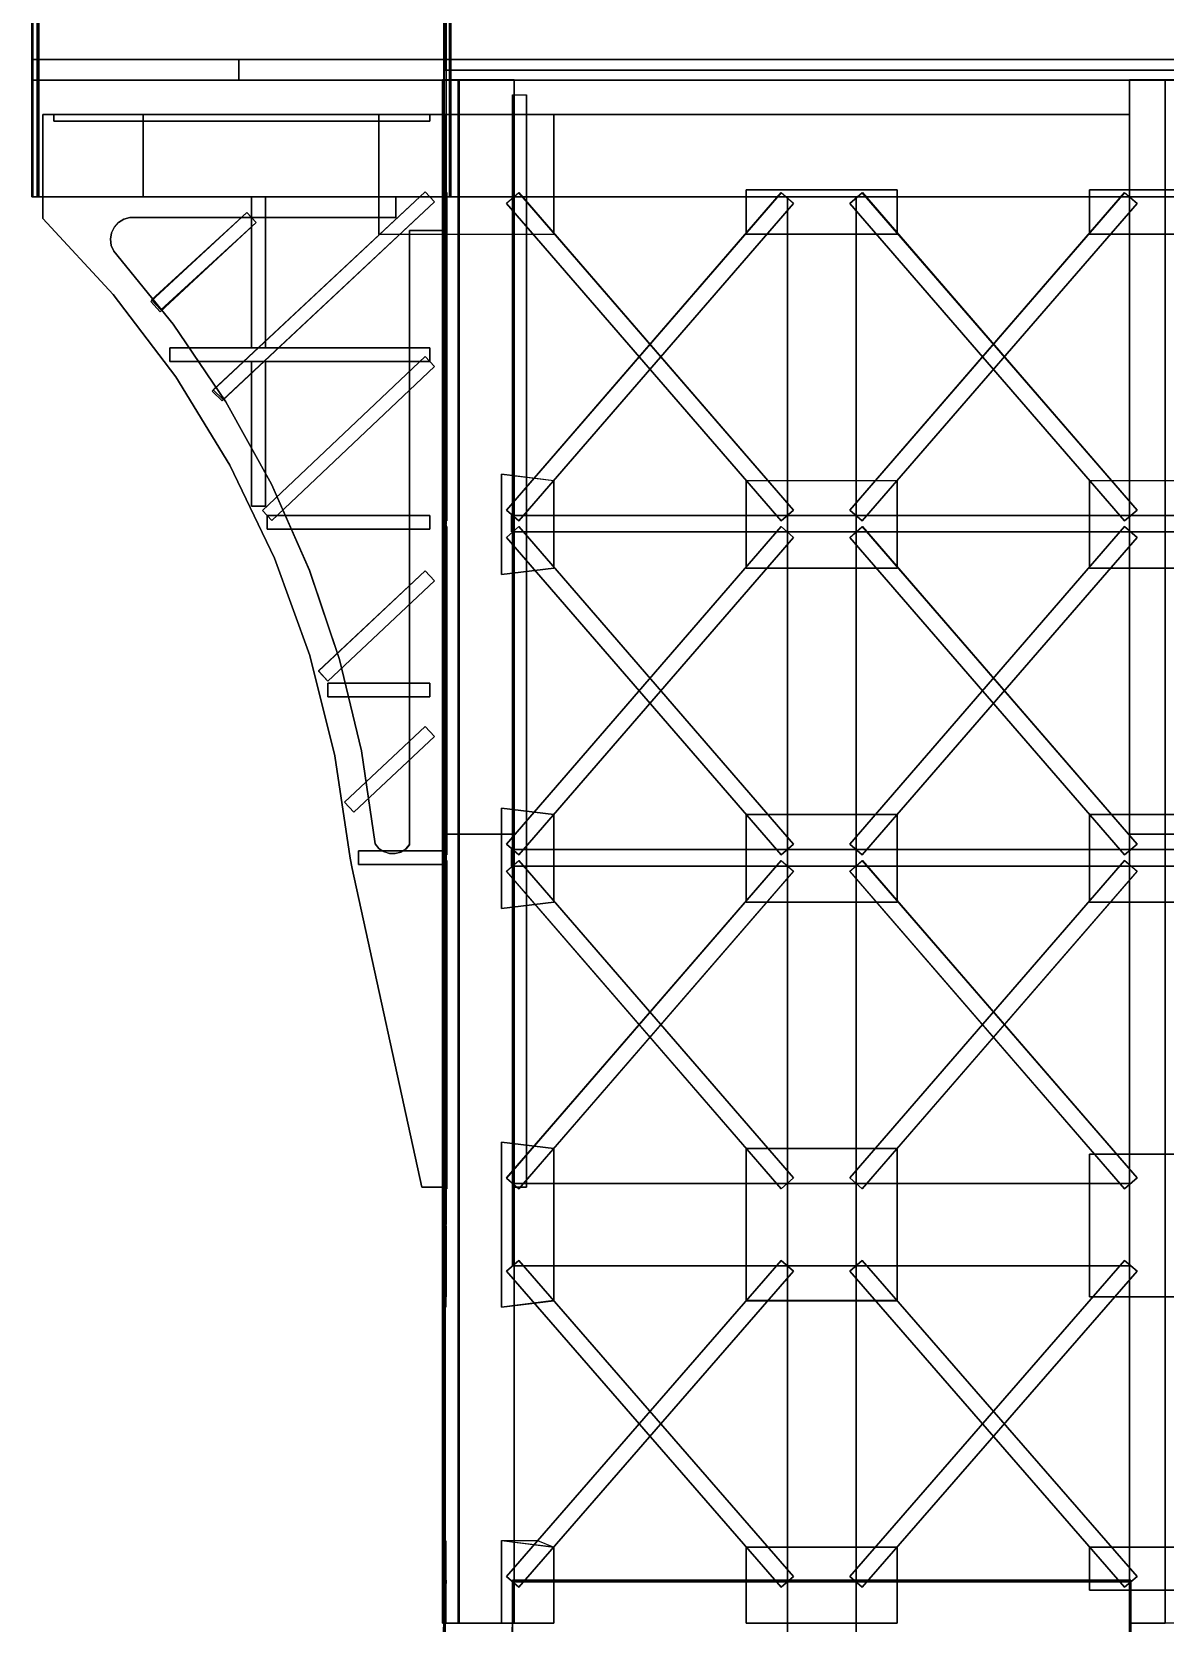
# Model space of a CAD drawing. Extents: x -24 to 24, y 14 to 139.
# Drawn here: x -3.248 to 0, y 117.48 to 122.039 of the extents above; entities that cross this region are included whole.
import ezdxf

# ---------------------------------------------------------------- set-up
doc = ezdxf.new("R2010")
doc.units = 0

msp = doc.modelspace()

# ---------------------------------------------------------------- linework, layer by layer
at = {"layer": 'sssss', "color": 253}
for points in [[(-3.2481, 121.9601, 2.061), (-3.248, 121.9601, -2.061), (-2.061, 121.9601, -3.248), (2.0608, 121.9601, -3.2481), (2.6544, 121.9601, -2.6544), (3.248, 121.9601, -2.061), (3.248, 121.9601, 2.061), (2.061, 121.9601, 3.248), (-2.0608, 121.9601, 3.2481), (-2.6545, 121.9601, 2.6545)], [(-2.0608, 121.901, 3.2481), (-2.6545, 121.901, 2.6545), (-3.2481, 121.901, 2.061), (-3.248, 121.901, -2.061), (-2.061, 121.901, -3.248), (2.0608, 121.901, -3.2481), (2.6544, 121.901, -2.6544), (3.248, 121.901, -2.061), (3.248, 121.901, 2.061), (2.061, 121.901, 3.248)], [(-2.2047, 121.5074, 2.0669), (-2.967, 121.5074, 2.0669), (-2.9843, 121.5023, 2.0669), (-2.9996, 121.4927, 2.0669), (-3.0116, 121.4792, 2.0669), (-3.0193, 121.463, 2.0669), (-3.0223, 121.4452, 2.0669), (-3.0203, 121.4273, 2.0669), (-3.0133, 121.4106, 2.0669), (-2.8428, 121.2019, 2.0669), (-2.6918, 120.9787, 2.0669), (-2.5613, 120.7429, 2.0669), (-2.4525, 120.4964, 2.0669), (-2.3662, 120.2411, 2.0669), (-2.3031, 119.9791, 2.0669), (-2.2638, 119.7125, 2.0669), (-2.2531, 119.6996, 2.0669), (-2.2393, 119.6904, 2.0669), (-2.2234, 119.6854, 2.0669), (-2.2068, 119.685, 2.0669), (-2.1907, 119.6894, 2.0669), (-2.1765, 119.6981, 2.0669), (-2.1654, 119.7105, 2.0669), (-2.1654, 121.4697, 2.0669), (-2.0669, 121.4697, 2.0669), (-2.0669, 118.7295, 2.0669), (-2.1299, 118.7295, 2.0669), (-2.3296, 119.6421, 2.0669), (-2.3361, 119.6718, 2.0669), (-2.3792, 119.965, 2.0669), (-2.4516, 120.2523, 2.0669), (-2.5525, 120.531, 2.0669), (-2.6809, 120.7981, 2.0669), (-2.8354, 121.051, 2.0669), (-3.0146, 121.287, 2.0669), (-3.2166, 121.5039, 2.0669), (-3.2166, 121.5665, 2.0669), (-2.2047, 121.5665, 2.0669)], [(-3.2165, 121.5664, -2.0669), (-3.2165, 121.5039, -2.0669), (-3.0146, 121.287, -2.0669), (-2.8354, 121.0509, -2.0669), (-2.6809, 120.798, -2.0669), (-2.5525, 120.5309, -2.0669), (-2.4516, 120.2523, -2.0669), (-2.3792, 119.9649, -2.0669), (-2.336, 119.6717, -2.0669), (-2.3296, 119.6421, -2.0669), (-2.1299, 118.7294, -2.0669), (-2.0709, 118.7294, -2.0669), (-2.0709, 121.4696, -2.0669), (-2.1653, 121.4696, -2.0669), (-2.1653, 119.7104, -2.0669), (-2.1765, 119.698, -2.0669), (-2.1907, 119.6893, -2.0669), (-2.2067, 119.685, -2.0669), (-2.2234, 119.6853, -2.0669), (-2.2393, 119.6903, -2.0669), (-2.2531, 119.6996, -2.0669), (-2.2637, 119.7124, -2.0669), (-2.3031, 119.979, -2.0669), (-2.3661, 120.241, -2.0669), (-2.4524, 120.4963, -2.0669), (-2.5613, 120.7429, -2.0669), (-2.6917, 120.9787, -2.0669), (-2.8428, 121.2018, -2.0669), (-3.0133, 121.4106, -2.0669), (-3.0202, 121.4272, -2.0669), (-3.0223, 121.4451, -2.0669), (-3.0193, 121.4629, -2.0669), (-3.0115, 121.4792, -2.0669), (-2.9995, 121.4927, -2.0669), (-2.9843, 121.5023, -2.0669), (-2.967, 121.5074, -2.0669), (-2.2047, 121.5074, -2.0669), (-2.2047, 121.5664, -2.0669)], [(-2.0669, 121.5664, 3.2165), (-2.0669, 121.5039, 3.2165), (-2.0669, 121.287, 3.0146), (-2.0669, 121.0509, 2.8354), (-2.0669, 120.7981, 2.6809), (-2.0669, 120.5309, 2.5525), (-2.0669, 120.2523, 2.4516), (-2.0669, 119.9649, 2.3792), (-2.0669, 119.6717, 2.336), (-2.0669, 119.6421, 2.3296), (-2.0669, 118.7295, 2.1299), (-2.0669, 118.7295, 2.0709), (-2.0669, 121.4697, 2.0709), (-2.0669, 121.4697, 2.1653), (-2.0669, 119.7104, 2.1653), (-2.0669, 119.6981, 2.1765), (-2.0669, 119.6893, 2.1907), (-2.0669, 119.685, 2.2067), (-2.0669, 119.6853, 2.2234), (-2.0669, 119.6903, 2.2393), (-2.0669, 119.6996, 2.2531), (-2.0669, 119.7124, 2.2637), (-2.0669, 119.979, 2.3031), (-2.0669, 120.241, 2.3661), (-2.0669, 120.4964, 2.4524), (-2.0669, 120.7429, 2.5613), (-2.0669, 120.9787, 2.6917), (-2.0669, 121.2019, 2.8428), (-2.0669, 121.4106, 3.0133), (-2.0669, 121.4272, 3.0202), (-2.0669, 121.4451, 3.0223), (-2.0669, 121.4629, 3.0193), (-2.0669, 121.4792, 3.0115), (-2.0669, 121.4927, 2.9995), (-2.0669, 121.5023, 2.9843), (-2.0669, 121.5074, 2.967), (-2.0669, 121.5074, 2.2047), (-2.0669, 121.5664, 2.2047)], [(-2.0669, 121.5074, -2.2047), (-2.0669, 121.5074, -2.967), (-2.0669, 121.5023, -2.9843), (-2.0669, 121.4927, -2.9996), (-2.0669, 121.4792, -3.0116), (-2.0669, 121.4629, -3.0193), (-2.0669, 121.4451, -3.0223), (-2.0669, 121.4272, -3.0203), (-2.0669, 121.4106, -3.0133), (-2.0669, 121.2019, -2.8428), (-2.0669, 120.9787, -2.6918), (-2.0669, 120.7429, -2.5613), (-2.0669, 120.4964, -2.4525), (-2.0669, 120.241, -2.3662), (-2.0669, 119.979, -2.3031), (-2.0669, 119.7124, -2.2638), (-2.0669, 119.6996, -2.2531), (-2.0669, 119.6903, -2.2393), (-2.0669, 119.6853, -2.2234), (-2.0669, 119.685, -2.2068), (-2.0669, 119.6893, -2.1907), (-2.0669, 119.6981, -2.1765), (-2.0669, 119.7104, -2.1654), (-2.0669, 121.4697, -2.1654), (-2.0669, 121.4697, -2.0669), (-2.0669, 118.7295, -2.0669), (-2.0669, 118.7295, -2.1299), (-2.0669, 119.6421, -2.3296), (-2.0669, 119.6717, -2.3361), (-2.0669, 119.9649, -2.3792), (-2.0669, 120.2523, -2.4516), (-2.0669, 120.5309, -2.5525), (-2.0669, 120.7981, -2.6809), (-2.0669, 121.0509, -2.8354), (-2.0669, 121.287, -3.0146), (-2.0669, 121.5039, -3.2166), (-2.0669, 121.5664, -3.2166), (-2.0669, 121.5664, -2.2047)], [(-2.063, 120.6062, 1.8695), (-2.063, 120.6062, -1.8731), (-2.063, 120.6298, -1.8731), (-2.063, 120.6534, -1.8731), (-2.063, 120.6534, 1.8695), (-2.063, 120.6298, 1.8695)], [(1.8695, 120.6062, 2.063), (-1.8731, 120.6062, 2.063), (-1.8731, 120.6299, 2.063), (-1.8731, 120.6535, 2.063), (1.8695, 120.6535, 2.063), (1.8695, 120.6299, 2.063)], [(-1.8695, 120.6062, -2.063), (1.8731, 120.6062, -2.063), (1.8731, 120.6298, -2.063), (1.8731, 120.6534, -2.063), (-1.8695, 120.6534, -2.063), (-1.8695, 120.6298, -2.063)], [(-2.063, 119.6489, 1.8695), (-2.063, 119.6489, -1.8731), (-2.063, 119.6726, -1.8731), (-2.063, 119.6962, -1.8731), (-2.063, 119.6962, 1.8695), (-2.063, 119.6726, 1.8695)], [(1.8695, 119.649, 2.063), (-1.8731, 119.649, 2.063), (-1.8731, 119.6726, 2.063), (-1.8731, 119.6962, 2.063), (1.8695, 119.6962, 2.063), (1.8695, 119.6726, 2.063)], [(-1.8695, 119.6489, -2.063), (1.8731, 119.6489, -2.063), (1.8731, 119.6725, -2.063), (1.8731, 119.6962, -2.063), (-1.8695, 119.6962, -2.063), (-1.8695, 119.6725, -2.063)], [(-2.0618, 117.7164, -1.9016), (-2.0618, 117.7164, -1.7987), (-2.0618, 117.6981, -1.752), (-2.0618, 117.4802, -1.752), (-2.0618, 117.4802, -1.9016)], [(-1.9016, 117.7165, 2.0618), (-1.7987, 117.7165, 2.0618), (-1.752, 117.6982, 2.0618), (-1.752, 117.4803, 2.0618), (-1.9016, 117.4803, 2.0618)], [(-2.0609, 117.603, 0.0984), (-2.0609, 117.603, 1.8701), (-2.0669, 117.4802, 1.8701), (-2.0724, 117.3671, 1.8757), (-2.0724, 117.3671, 0.0984)], [(-2.0724, 117.3671, -1.8757), (-2.0669, 117.4802, -1.8701), (-2.0609, 117.603, -1.8701), (-2.0609, 117.603, -0.0984), (-2.0724, 117.3671, -0.0984)], [(-1.8757, 117.3671, 2.0724), (-1.8701, 117.4803, 2.0669), (-1.8701, 117.6031, 2.0609), (-0.0984, 117.6031, 2.0609), (-0.0984, 117.3671, 2.0724)], [(-0.0984, 117.603, -2.0609), (-1.8701, 117.603, -2.0609), (-1.8701, 117.4802, -2.0669), (-1.8757, 117.3671, -2.0724), (-0.0984, 117.3671, -2.0724)]]:
    msp.add_polyline3d(points, close=True, dxfattribs=at)
for points in [[(-2.0654, 123.8407, 2.0654), (2.0654, 123.8407, 2.0654), (2.0654, 121.9292, 2.0654), (-2.0654, 121.9292, 2.0654)], [(-2.0654, 121.9292, -2.0654), (2.0654, 121.9292, -2.0654), (2.0654, 123.8407, -2.0654), (-2.0654, 123.8407, -2.0654)], [(-2.0654, 123.8407, -2.0654), (-2.0654, 123.8407, 2.0654), (-2.0654, 121.9292, 2.0654), (-2.0654, 121.9292, -2.0654)], [(-3.2341, 121.5666, -2.0471), (-3.248, 121.5666, -2.061), (-3.248, 123.342, -2.061), (-3.2341, 123.342, -2.0471)], [(-2.0652, 123.342, -3.2439), (-3.248, 123.342, -2.061), (-3.248, 121.5666, -2.061), (-2.0652, 121.5666, -3.2439)], [(-3.248, 121.5662, 2.0669), (-3.248, 121.5662, -2.0669), (-3.248, 123.342, -2.0669), (-3.248, 123.342, 2.0669)], [(-3.248, 123.342, -2.0669), (-3.248, 121.5662, -2.0669), (-3.2284, 121.5662, -2.0669), (-3.2284, 123.342, -2.0669)], [(-3.248, 121.5662, 2.0669), (-3.248, 123.342, 2.0669), (-3.2284, 123.342, 2.0669), (-3.2284, 121.5662, 2.0669)], [(-3.2299, 123.342, 2.0513), (-3.2299, 121.5666, 2.0513), (-3.2439, 121.5666, 2.0652), (-3.2439, 123.342, 2.0652)], [(-3.2439, 123.342, 2.0652), (-2.061, 123.342, 3.248), (-2.061, 121.5666, 3.248), (-3.2439, 121.5666, 2.0652)], [(-3.2341, 121.5666, -2.0471), (-2.0513, 121.5666, -3.2299), (-2.0513, 123.342, -3.2299), (-3.2341, 123.342, -2.0471)], [(-2.0471, 121.5666, 3.2341), (-3.2299, 121.5666, 2.0513), (-3.2299, 123.342, 2.0513), (-2.0471, 123.342, 3.2341)], [(-3.2284, 123.342, -2.0669), (-3.2284, 121.5662, -2.0669), (-3.2284, 121.5662, 2.0669), (-3.2284, 123.342, 2.0669)], [(2.0669, 121.5662, 3.248), (-2.0669, 121.5662, 3.248), (-2.0669, 123.3421, 3.248), (2.0669, 123.3421, 3.248)], [(-2.0669, 123.3421, 3.248), (-2.0669, 121.5662, 3.248), (-2.0669, 121.5662, 3.2284), (-2.0669, 123.3421, 3.2284)], [(-2.0669, 123.3421, 3.2284), (-2.0669, 121.5662, 3.2284), (2.0669, 121.5662, 3.2284), (2.0669, 123.3421, 3.2284)], [(-2.0669, 121.5661, -3.248), (2.0669, 121.5661, -3.248), (2.0669, 123.342, -3.248), (-2.0669, 123.342, -3.248)], [(-2.0669, 121.5661, -3.248), (-2.0669, 123.342, -3.248), (-2.0669, 123.342, -3.2284), (-2.0669, 121.5661, -3.2284)], [(2.0669, 123.342, -3.2284), (2.0669, 121.5661, -3.2284), (-2.0669, 121.5661, -3.2284), (-2.0669, 123.342, -3.2284)], [(-2.0513, 123.342, -3.2299), (-2.0513, 121.5666, -3.2299), (-2.0652, 121.5666, -3.2439), (-2.0652, 123.342, -3.2439)], [(-2.0471, 121.5666, 3.2341), (-2.061, 121.5666, 3.248), (-2.061, 123.342, 3.248), (-2.0471, 123.342, 3.2341)], [(-3.2481, 121.901, 2.061), (-3.248, 121.901, -2.061), (-3.248, 121.9601, -2.061), (-3.2481, 121.9601, 2.061)], [(-2.6545, 121.901, 2.6545), (-3.2481, 121.901, 2.061), (-3.2481, 121.9601, 2.061), (-2.6545, 121.9601, 2.6545)], [(-3.248, 121.901, -2.061), (-2.061, 121.901, -3.248), (-2.061, 121.9601, -3.248), (-3.248, 121.9601, -2.061)], [(-2.0608, 121.901, 3.2481), (-2.6545, 121.901, 2.6545), (-2.6545, 121.9601, 2.6545), (-2.0608, 121.9601, 3.2481)], [(-2.061, 121.901, -3.248), (2.0608, 121.901, -3.2481), (2.0608, 121.9601, -3.2481), (-2.061, 121.9601, -3.248)], [(2.061, 121.901, 3.248), (-2.0608, 121.901, 3.2481), (-2.0608, 121.9601, 3.2481), (2.061, 121.9601, 3.248)], [(-2.0654, 121.9292, 2.0654), (2.0654, 121.9292, 2.0654), (2.0654, 121.9292, -2.0654), (-2.0654, 121.9292, -2.0654)], [(-2.0708, 119.7401, -1.8661), (-2.0709, 121.9019, -1.8661), (-2.0259, 121.9019, -1.8661), (-2.0259, 119.7401, -1.8661)], [(-2.0708, 119.7401, -2.0708), (-2.0709, 121.9019, -2.0709), (-2.0709, 121.9019, -1.8661), (-2.0708, 119.7401, -1.8661)], [(-1.8661, 119.7401, -2.0708), (-1.8661, 121.9019, -2.0709), (-2.0709, 121.9019, -2.0709), (-2.0708, 119.7401, -2.0708)], [(-2.0708, 119.7401, 2.0708), (-2.0709, 121.9019, 2.0709), (-1.8661, 121.9019, 2.0709), (-1.8661, 119.7401, 2.0708)], [(-2.0708, 119.7401, 1.8661), (-2.0709, 121.9019, 1.8661), (-2.0709, 121.9019, 2.0709), (-2.0708, 119.7401, 2.0708)], [(-2.0259, 119.7401, 1.8661), (-2.0259, 121.9019, 1.8661), (-2.0709, 121.9019, 1.8661), (-2.0708, 119.7401, 1.8661)], [(-2.0708, 119.7401, 0.1023), (-2.0709, 121.9019, 0.1024), (-2.0236, 121.9019, 0.1024), (-2.0236, 119.7401, 0.1024)], [(-2.0708, 119.7401, 0), (-2.0709, 121.9019, 0), (-2.0709, 121.9019, 0.1024), (-2.0708, 119.7401, 0.1023)], [(-2.0708, 119.7401, -0.1024), (-2.0709, 121.9019, -0.1024), (-2.0709, 121.9019, 0), (-2.0708, 119.7401, 0)], [(-2.0236, 119.7401, -0.1024), (-2.0236, 121.9019, -0.1024), (-2.0709, 121.9019, -0.1024), (-2.0708, 119.7401, -0.1024)], [(-2.0669, 117.3622, -0.1024), (-2.0669, 121.9015, -0.1024), (-2.0669, 121.9015, 0.1023), (-2.0669, 117.3622, 0.1023)], [(-1.8661, 119.7401, -2.0259), (-1.8661, 121.9019, -2.0259), (-1.8661, 121.9019, -2.0709), (-1.8661, 119.7401, -2.0708)], [(-1.8661, 119.7401, 2.0708), (-1.8661, 121.9019, 2.0709), (-1.8661, 121.9019, 2.0259), (-1.8661, 119.7401, 2.0259)], [(-0.1024, 119.7402, 2.0708), (-0.1024, 121.902, 2.0709), (0, 121.902, 2.0709), (0, 119.7402, 2.0708)], [(-0.1024, 119.7402, 2.0236), (-0.1024, 121.902, 2.0236), (-0.1024, 121.902, 2.0709), (-0.1024, 119.7402, 2.0708)], [(-0.1023, 119.7401, -2.0708), (-0.1024, 121.9019, -2.0709), (-0.1024, 121.9019, -2.0236), (-0.1024, 119.7401, -2.0236)], [(0, 119.7401, -2.0708), (0, 121.9019, -2.0709), (-0.1024, 121.9019, -2.0709), (-0.1023, 119.7401, -2.0708)], [(-0.1024, 117.3622, 2.0669), (-0.1024, 121.9016, 2.0669), (0.1023, 121.9016, 2.0669), (0.1023, 117.3622, 2.0669)], [(0.1024, 117.3621, -2.0669), (0.1024, 121.9015, -2.0669), (-0.1023, 121.9015, -2.0669), (-0.1023, 117.3621, -2.0669)], [(0, 119.7402, 2.0708), (0, 121.902, 2.0709), (0.1024, 121.902, 2.0709), (0.1023, 119.7402, 2.0708)], [(-2.0681, 121.8582, -1.8307), (-2.0681, 118.7295, -1.8307), (-2.0681, 118.7295, -1.8701), (-2.0681, 121.8582, -1.8701)], [(-2.0681, 118.7295, 1.8701), (-2.0681, 118.7295, 1.8307), (-2.0681, 121.8582, 1.8307), (-2.0681, 121.8582, 1.8701)], [(-2.0681, 118.7295, 1.8701), (-2.0681, 118.7295, 1.8307), (-2.0681, 121.8582, 1.8307), (-2.0681, 121.8582, 1.8701)], [(-1.8307, 121.8582, 2.0681), (-1.8307, 118.7295, 2.0681), (-1.8701, 118.7295, 2.0681), (-1.8701, 121.8582, 2.0681)], [(-1.8701, 118.7294, -2.0681), (-1.8307, 118.7294, -2.0681), (-1.8307, 121.8581, -2.0681), (-1.8701, 121.8581, -2.0681)], [(-1.8701, 118.7294, -2.0681), (-1.8307, 118.7294, -2.0681), (-1.8307, 121.8581, -2.0681), (-1.8701, 121.8581, -2.0681)], [(-2.9292, 121.5665, 2.0657), (-3.2166, 121.5665, 2.0657), (-3.2166, 121.8027, 2.0657), (-2.9292, 121.8027, 2.0657)], [(-3.2165, 121.8026, -2.0657), (-3.2165, 121.5664, -2.0657), (-2.9291, 121.5664, -2.0657), (-2.9291, 121.8026, -2.0657)], [(-3.185, 121.8027, 2.061), (-3.185, 121.8027, 2.0807), (-2.1075, 121.8027, 2.0807), (-2.1075, 121.8027, 2.061)], [(-2.1075, 121.783, 2.061), (-3.185, 121.783, 2.061), (-3.185, 121.8027, 2.061), (-2.1075, 121.8027, 2.061)], [(-2.1075, 121.8026, -2.0807), (-3.185, 121.8026, -2.0807), (-3.185, 121.8026, -2.061), (-2.1075, 121.8026, -2.061)], [(-3.185, 121.8026, -2.061), (-3.185, 121.783, -2.061), (-2.1075, 121.783, -2.061), (-2.1075, 121.8026, -2.061)], [(-2.2538, 121.8027, 2.061), (-1.752, 121.8027, 2.061), (-1.752, 121.4591, 2.0618), (-2.2538, 121.4588, 2.061)], [(-2.2538, 121.8027, 2.061), (-1.752, 121.8027, 2.061), (-1.752, 121.4591, 2.0618), (-2.2538, 121.4588, 2.061)], [(-2.2538, 121.8027, 2.061), (-1.752, 121.8027, 2.061), (-1.752, 121.4591, 2.0618), (-2.2538, 121.4588, 2.061)], [(-2.2538, 121.8027, 2.061), (-1.752, 121.8027, 2.061), (-1.752, 121.4591, 2.0618), (-2.2538, 121.4588, 2.061)], [(-1.752, 121.4591, -2.0618), (-1.752, 121.8026, -2.061), (-2.2538, 121.8026, -2.061), (-2.2538, 121.4588, -2.061)], [(-2.0807, 121.8027, 2.1075), (-2.0807, 121.8027, 3.185), (-2.061, 121.8027, 3.185), (-2.061, 121.8027, 2.1075)], [(-2.061, 121.8027, -3.185), (-2.0807, 121.8027, -3.185), (-2.0807, 121.8027, -2.1075), (-2.061, 121.8027, -2.1075)], [(-2.0657, 121.8026, 3.2165), (-2.0657, 121.5664, 3.2165), (-2.0657, 121.5664, 2.9291), (-2.0657, 121.8026, 2.9291)], [(-2.0657, 121.5664, -2.9292), (-2.0657, 121.5664, -3.2166), (-2.0657, 121.8026, -3.2166), (-2.0657, 121.8026, -2.9292)], [(-2.065, 121.5665, 1.8701), (-2.065, 121.5665, 0.1023), (-2.065, 121.8027, 0.1023), (-2.065, 121.8027, 1.8701)], [(-2.065, 121.5665, -1.8701), (-2.065, 121.8027, -1.8701), (-2.065, 121.8027, -0.1024), (-2.065, 121.5665, -0.1024)], [(-2.0618, 121.4591, 1.752), (-2.061, 121.8027, 1.752), (-2.061, 121.8026, 2.2538), (-2.061, 121.4588, 2.2538)], [(-2.061, 121.8026, -2.2538), (-2.061, 121.8027, -1.752), (-2.0618, 121.4591, -1.752), (-2.061, 121.4588, -2.2538)], [(-2.061, 121.8026, -2.2538), (-2.061, 121.8027, -1.752), (-2.0618, 121.4591, -1.752), (-2.061, 121.4588, -2.2538)], [(-2.061, 121.8026, -2.2538), (-2.061, 121.8027, -1.752), (-2.0618, 121.4591, -1.752), (-2.061, 121.4588, -2.2538)], [(-2.061, 121.8026, -2.2538), (-2.061, 121.8027, -1.752), (-2.0618, 121.4591, -1.752), (-2.061, 121.4588, -2.2538)], [(-2.061, 121.8027, 3.185), (-2.061, 121.783, 3.185), (-2.061, 121.783, 2.1075), (-2.061, 121.8027, 2.1075)], [(-2.061, 121.783, -2.1075), (-2.061, 121.783, -3.185), (-2.061, 121.8027, -3.185), (-2.061, 121.8027, -2.1075)], [(-1.8701, 121.5664, -2.065), (-0.1023, 121.5664, -2.065), (-0.1023, 121.8027, -2.065), (-1.8701, 121.8027, -2.065)], [(-1.8701, 121.5665, 2.065), (-1.8701, 121.8027, 2.065), (-0.1024, 121.8027, 2.065), (-0.1024, 121.5665, 2.065)], [(-2.0513, 121.5666, -3.2299), (-3.2341, 121.5666, -2.0471), (-3.248, 121.5666, -2.061), (-2.0652, 121.5666, -3.2439)], [(-3.248, 121.5662, -2.0669), (-3.248, 121.5662, 2.0669), (-3.2284, 121.5662, 2.0669), (-3.2284, 121.5662, -2.0669)], [(-3.2299, 121.5666, 2.0513), (-2.0471, 121.5666, 3.2341), (-2.061, 121.5666, 3.248), (-3.2439, 121.5666, 2.0652)], [(-2.7308, 121.0097, -2.0669), (-2.7029, 120.9818, -2.0669), (-2.0942, 121.5519, -2.0669), (-2.1208, 121.5809, -2.0669)], [(-2.0942, 121.552, 2.0669), (-2.7001, 120.9857, 2.0669), (-2.728, 121.0135, 2.0669), (-2.1208, 121.581, 2.0669)], [(-2.5788, 121.5665, 2.0669), (-2.5788, 121.1338, 2.0669), (-2.6182, 121.1338, 2.0669), (-2.6182, 121.5665, 2.0669)], [(-2.6182, 121.1337, -2.0669), (-2.5788, 121.1337, -2.0669), (-2.5788, 121.5664, -2.0669), (-2.6182, 121.5664, -2.0669)], [(-2.0669, 121.0097, 2.7308), (-2.0669, 120.9819, 2.7029), (-2.0669, 121.5519, 2.0942), (-2.0669, 121.5809, 2.1208)], [(-2.0669, 121.5519, -2.0942), (-2.0669, 120.9856, -2.7001), (-2.0669, 121.0135, -2.728), (-2.0669, 121.5809, -2.1208)], [(-2.0669, 121.5784, -1.8522), (-2.0669, 120.6689, -1.0648), (-2.0669, 120.6379, -1.1005), (-2.0669, 121.5474, -1.8879)], [(-2.0669, 121.5784, -0.8679), (-2.0669, 120.6689, -0.0806), (-2.0669, 120.6379, -0.1163), (-2.0669, 121.5474, -0.9036)], [(-2.0669, 121.5784, 0.1163), (-2.0669, 120.6689, 0.9037), (-2.0669, 120.6379, 0.868), (-2.0669, 121.5474, 0.0806)], [(-2.0669, 121.5784, 1.1006), (-2.0669, 120.6689, 1.8879), (-2.0669, 120.6379, 1.8522), (-2.0669, 121.5474, 1.0649)], [(-2.0669, 121.1338, 2.6182), (-2.0669, 121.1338, 2.5788), (-2.0669, 121.5664, 2.5788), (-2.0669, 121.5664, 2.6182)], [(-2.0669, 121.5664, -2.5788), (-2.0669, 121.1338, -2.5788), (-2.0669, 121.1338, -2.6182), (-2.0669, 121.5664, -2.6182)], [(-2.0669, 121.5662, 3.248), (2.0669, 121.5662, 3.248), (2.0669, 121.5662, 3.2284), (-2.0669, 121.5662, 3.2284)], [(2.0669, 121.5661, -3.248), (-2.0669, 121.5661, -3.248), (-2.0669, 121.5661, -3.2284), (2.0669, 121.5661, -3.2284)], [(-2.063, 117.3621, 0.8858), (-2.063, 121.5664, 0.8858), (-2.063, 121.5664, 1.0827), (-2.063, 117.3621, 1.0827)], [(-2.063, 117.3621, -1.0827), (-2.063, 121.5664, -1.0827), (-2.063, 121.5664, -0.8858), (-2.063, 117.3621, -0.8858)], [(-2.061, 121.5865, 0.2165), (-2.061, 121.4591, 0.2165), (-2.0618, 121.4591, -0.2166), (-2.0618, 121.5865, -0.2166)], [(-2.061, 121.5865, 1.2008), (-2.061, 121.4591, 1.2008), (-2.0618, 121.4591, 0.7677), (-2.0618, 121.5865, 0.7677)], [(-2.0618, 121.4591, -0.7677), (-2.061, 121.4591, -1.2008), (-2.061, 121.5865, -1.2008), (-2.0618, 121.5865, -0.7677)], [(-2.0618, 121.4591, -0.7677), (-2.061, 121.4591, -1.2008), (-2.061, 121.5865, -1.2008), (-2.0618, 121.5865, -0.7677)], [(-2.0618, 121.4591, -0.7677), (-2.061, 121.4591, -1.2008), (-2.061, 121.5865, -1.2008), (-2.0618, 121.5865, -0.7677)], [(-2.0618, 121.4591, -0.7677), (-2.061, 121.4591, -1.2008), (-2.061, 121.5865, -1.2008), (-2.0618, 121.5865, -0.7677)], [(-2.059, 121.5784, -1.1005), (-2.059, 121.5474, -1.0648), (-2.059, 120.638, -1.8522), (-2.059, 120.6689, -1.8879)], [(-2.059, 121.5784, -0.1163), (-2.059, 121.5474, -0.0806), (-2.059, 120.638, -0.868), (-2.059, 120.6689, -0.9037)], [(-2.059, 121.5784, 1.8522), (-2.059, 121.5474, 1.8879), (-2.059, 120.638, 1.1005), (-2.059, 120.6689, 1.0648)], [(-2.059, 121.5783, 0.868), (-2.059, 121.5474, 0.9037), (-2.059, 120.638, 0.1163), (-2.059, 120.6689, 0.0806)], [(-1.8522, 121.5784, 2.0669), (-1.0648, 120.6689, 2.0669), (-1.1005, 120.638, 2.0669), (-1.8879, 121.5475, 2.0669)], [(-1.1005, 121.5784, 2.059), (-1.0648, 121.5475, 2.059), (-1.8522, 120.638, 2.059), (-1.8879, 120.669, 2.059)], [(-1.1006, 121.5783, -2.0669), (-1.8879, 120.6688, -2.0669), (-1.8522, 120.6379, -2.0669), (-1.0649, 121.5474, -2.0669)], [(-1.8522, 121.5783, -2.059), (-1.8879, 121.5474, -2.059), (-1.1005, 120.638, -2.059), (-1.0648, 120.6689, -2.059)], [(-1.2008, 121.5865, -2.061), (-1.2008, 121.4591, -2.061), (-0.7677, 121.4591, -2.0618), (-0.7677, 121.5865, -2.0618)], [(-0.7677, 121.4591, 2.0618), (-1.2008, 121.4591, 2.061), (-1.2008, 121.5865, 2.061), (-0.7677, 121.5865, 2.0618)], [(-0.7677, 121.4591, 2.0618), (-1.2008, 121.4591, 2.061), (-1.2008, 121.5865, 2.061), (-0.7677, 121.5865, 2.0618)], [(-0.7677, 121.4591, 2.0618), (-1.2008, 121.4591, 2.061), (-1.2008, 121.5865, 2.061), (-0.7677, 121.5865, 2.0618)], [(-0.7677, 121.4591, 2.0618), (-1.2008, 121.4591, 2.061), (-1.2008, 121.5865, 2.061), (-0.7677, 121.5865, 2.0618)], [(-1.0827, 117.3622, 2.063), (-1.0827, 121.5665, 2.063), (-0.8858, 121.5665, 2.063), (-0.8858, 117.3622, 2.063)], [(-0.8858, 117.3621, -2.063), (-0.8858, 121.5664, -2.063), (-1.0827, 121.5664, -2.063), (-1.0827, 117.3621, -2.063)], [(-0.1163, 121.5784, 2.059), (-0.0806, 121.5475, 2.059), (-0.868, 120.638, 2.059), (-0.9037, 120.669, 2.059)], [(-0.1163, 121.5783, -2.0669), (-0.9037, 120.6688, -2.0669), (-0.868, 120.6379, -2.0669), (-0.0806, 121.5474, -2.0669)], [(-0.868, 121.5783, -2.059), (-0.9037, 121.5474, -2.059), (-0.1163, 120.6379, -2.059), (-0.0806, 120.6689, -2.059)], [(-0.8679, 121.5784, 2.0669), (-0.0806, 120.6689, 2.0669), (-0.1163, 120.638, 2.0669), (-0.9036, 121.5475, 2.0669)], [(-0.2165, 121.5865, -2.061), (-0.2165, 121.4591, -2.061), (0.2165, 121.4591, -2.0618), (0.2165, 121.5865, -2.0618)], [(0.2165, 121.5865, 2.061), (0.2165, 121.4591, 2.061), (-0.2166, 121.4591, 2.0618), (-0.2166, 121.5865, 2.0618)], [(-2.9066, 121.2663, -2.0669), (-2.88, 121.2373, -2.0669), (-2.6049, 121.4929, -2.0669), (-2.6315, 121.5219, -2.0669)], [(-2.6049, 121.4929, 2.0669), (-2.8781, 121.2427, 2.0669), (-2.9047, 121.2717, 2.0669), (-2.6315, 121.5219, 2.0669)], [(-2.0669, 121.2664, 2.9066), (-2.0669, 121.2374, 2.88), (-2.0669, 121.4929, 2.6049), (-2.0669, 121.5219, 2.6315)], [(-2.0669, 121.4929, -2.6049), (-2.0669, 121.2427, -2.8781), (-2.0669, 121.2717, -2.9047), (-2.0669, 121.5219, -2.6315)], [(-2.1075, 121.0944, 2.0669), (-2.8521, 121.0944, 2.0669), (-2.8521, 121.1338, 2.0669), (-2.1075, 121.1338, 2.0669)], [(-2.8521, 121.1337, -2.0669), (-2.8521, 121.0944, -2.0669), (-2.1075, 121.0944, -2.0669), (-2.1075, 121.1337, -2.0669)], [(-2.6182, 120.6805, -2.0669), (-2.5788, 120.6805, -2.0669), (-2.5788, 121.0944, -2.0669), (-2.6182, 121.0944, -2.0669)], [(-2.5788, 121.0944, 2.0669), (-2.5788, 120.6806, 2.0669), (-2.6182, 120.6806, 2.0669), (-2.6182, 121.0944, 2.0669)], [(-2.5869, 120.6677, -2.0669), (-2.5598, 120.6391, -2.0669), (-2.094, 121.0801, -2.0669), (-2.121, 121.1087, -2.0669)], [(-2.0939, 121.0801, 2.0669), (-2.5598, 120.6392, 2.0669), (-2.5869, 120.6678, 2.0669), (-2.121, 121.1087, 2.0669)], [(-2.0669, 121.1338, 2.8521), (-2.0669, 121.0944, 2.8521), (-2.0669, 121.0944, 2.1075), (-2.0669, 121.1338, 2.1075)], [(-2.0669, 121.0944, -2.1075), (-2.0669, 121.0944, -2.8521), (-2.0669, 121.1338, -2.8521), (-2.0669, 121.1338, -2.1075)], [(-2.0669, 120.6677, 2.5869), (-2.0669, 120.6391, 2.5598), (-2.0669, 121.0801, 2.094), (-2.0669, 121.1087, 2.121)], [(-2.0669, 121.0801, -2.0939), (-2.0669, 120.6391, -2.5598), (-2.0669, 120.6677, -2.5869), (-2.0669, 121.1087, -2.121)], [(-2.0669, 120.6806, 2.6182), (-2.0669, 120.6806, 2.5788), (-2.0669, 121.0944, 2.5788), (-2.0669, 121.0944, 2.6182)], [(-2.0669, 121.0944, -2.5788), (-2.0669, 120.6806, -2.5788), (-2.0669, 120.6806, -2.6182), (-2.0669, 121.0944, -2.6182)], [(-2.0618, 120.4841, 1.9016), (-2.0618, 120.5024, 1.752), (-2.061, 120.7532, 1.752), (-2.061, 120.7715, 1.9016)], [(-2.061, 120.7532, -1.752), (-2.0618, 120.5024, -1.752), (-2.0618, 120.4841, -1.9016), (-2.061, 120.7715, -1.9016)], [(-2.061, 120.7532, -1.752), (-2.0618, 120.5024, -1.752), (-2.0618, 120.4841, -1.9016), (-2.061, 120.7715, -1.9016)], [(-2.061, 120.7532, -1.752), (-2.0618, 120.5024, -1.752), (-2.0618, 120.4841, -1.9016), (-2.061, 120.7715, -1.9016)], [(-2.061, 120.7532, -1.752), (-2.0618, 120.5024, -1.752), (-2.0618, 120.4841, -1.9016), (-2.061, 120.7715, -1.9016)], [(-1.9016, 120.4841, -2.0618), (-1.752, 120.5024, -2.0618), (-1.752, 120.7532, -2.061), (-1.9016, 120.7715, -2.061)], [(-1.752, 120.7533, 2.061), (-1.752, 120.5025, 2.0618), (-1.9016, 120.4841, 2.0618), (-1.9016, 120.7715, 2.061)], [(-1.752, 120.7533, 2.061), (-1.752, 120.5025, 2.0618), (-1.9016, 120.4841, 2.0618), (-1.9016, 120.7715, 2.061)], [(-1.752, 120.7533, 2.061), (-1.752, 120.5025, 2.0618), (-1.9016, 120.4841, 2.0618), (-1.9016, 120.7715, 2.061)], [(-1.752, 120.7533, 2.061), (-1.752, 120.5025, 2.0618), (-1.9016, 120.4841, 2.0618), (-1.9016, 120.7715, 2.061)], [(-2.0618, 120.7532, 0.2165), (-2.061, 120.5024, 0.2165), (-2.0618, 120.5024, -0.2166), (-2.061, 120.7532, -0.2166)], [(-2.061, 120.5024, 1.2008), (-2.0618, 120.5024, 0.7677), (-2.061, 120.7532, 0.7677), (-2.0618, 120.7532, 1.2008)], [(-2.061, 120.7532, -0.7677), (-2.0618, 120.5024, -0.7677), (-2.061, 120.5024, -1.2008), (-2.0618, 120.7532, -1.2008)], [(-2.061, 120.7532, -0.7677), (-2.0618, 120.5024, -0.7677), (-2.061, 120.5024, -1.2008), (-2.0618, 120.7532, -1.2008)], [(-2.061, 120.7532, -0.7677), (-2.0618, 120.5024, -0.7677), (-2.061, 120.5024, -1.2008), (-2.0618, 120.7532, -1.2008)], [(-2.061, 120.7532, -0.7677), (-2.0618, 120.5024, -0.7677), (-2.061, 120.5024, -1.2008), (-2.0618, 120.7532, -1.2008)], [(-0.7677, 120.7533, 2.061), (-0.7677, 120.5025, 2.0618), (-1.2008, 120.5025, 2.061), (-1.2008, 120.7533, 2.0618)], [(-0.7677, 120.7533, 2.061), (-0.7677, 120.5025, 2.0618), (-1.2008, 120.5025, 2.061), (-1.2008, 120.7533, 2.0618)], [(-0.7677, 120.7533, 2.061), (-0.7677, 120.5025, 2.0618), (-1.2008, 120.5025, 2.061), (-1.2008, 120.7533, 2.0618)], [(-0.7677, 120.7533, 2.061), (-0.7677, 120.5025, 2.0618), (-1.2008, 120.5025, 2.061), (-1.2008, 120.7533, 2.0618)], [(-1.2008, 120.5024, -2.061), (-0.7677, 120.5024, -2.0618), (-0.7677, 120.7532, -2.061), (-1.2008, 120.7532, -2.0618)], [(0.2165, 120.7533, 2.0618), (0.2165, 120.5025, 2.061), (-0.2166, 120.5025, 2.0618), (-0.2166, 120.7533, 2.061)], [(-0.2165, 120.7532, -2.0618), (-0.2165, 120.5024, -2.061), (0.2165, 120.5024, -2.0618), (0.2165, 120.7532, -2.061)], [(-2.1075, 120.6141, 2.0669), (-2.5734, 120.6141, 2.0669), (-2.5734, 120.6535, 2.0669), (-2.1075, 120.6535, 2.0669)], [(-2.5734, 120.6534, -2.0669), (-2.5734, 120.6141, -2.0669), (-2.1075, 120.6141, -2.0669), (-2.1075, 120.6534, -2.0669)], [(-2.0669, 120.6534, 2.5734), (-2.0669, 120.6141, 2.5734), (-2.0669, 120.6141, 2.1075), (-2.0669, 120.6534, 2.1075)], [(-2.0669, 120.6141, -2.1075), (-2.0669, 120.6141, -2.5734), (-2.0669, 120.6534, -2.5734), (-2.0669, 120.6534, -2.1075)], [(-2.0669, 120.6217, -1.8522), (-2.0669, 119.7122, -1.0648), (-2.0669, 119.6813, -1.1005), (-2.0669, 120.5908, -1.8879)], [(-2.0669, 120.6217, -0.8679), (-2.0669, 119.7122, -0.0806), (-2.0669, 119.6813, -0.1163), (-2.0669, 120.5908, -0.9036)], [(-2.0669, 120.6217, 0.1163), (-2.0669, 119.7122, 0.9037), (-2.0669, 119.6813, 0.868), (-2.0669, 120.5908, 0.0806)], [(-2.0669, 120.6217, 1.1006), (-2.0669, 119.7122, 1.8879), (-2.0669, 119.6813, 1.8522), (-2.0669, 120.5908, 1.0649)], [(-2.059, 120.6217, -1.1005), (-2.059, 120.5908, -1.0648), (-2.059, 119.6813, -1.8522), (-2.059, 119.7122, -1.8879)], [(-2.059, 120.6217, -0.1163), (-2.059, 120.5908, -0.0806), (-2.059, 119.6813, -0.868), (-2.059, 119.7122, -0.9037)], [(-2.059, 120.6217, 0.868), (-2.059, 120.5908, 0.9037), (-2.059, 119.6813, 0.1163), (-2.059, 119.7122, 0.0806)], [(-2.059, 120.6217, 1.8522), (-2.059, 120.5908, 1.8879), (-2.059, 119.6813, 1.1005), (-2.059, 119.7122, 1.0648)], [(-1.1006, 120.6217, -2.0669), (-1.8879, 119.7122, -2.0669), (-1.8522, 119.6812, -2.0669), (-1.0649, 120.5907, -2.0669)], [(-1.8522, 120.6217, -2.059), (-1.8879, 120.5907, -2.059), (-1.1005, 119.6813, -2.059), (-1.0648, 119.7122, -2.059)], [(-1.8522, 120.6217, 2.0669), (-1.0648, 119.7122, 2.0669), (-1.1005, 119.6813, 2.0669), (-1.8879, 120.5908, 2.0669)], [(-1.1005, 120.6217, 2.059), (-1.0648, 120.5908, 2.059), (-1.8522, 119.6813, 2.059), (-1.8879, 119.7123, 2.059)], [(-0.1163, 120.6217, -2.0669), (-0.9037, 119.7122, -2.0669), (-0.868, 119.6812, -2.0669), (-0.0806, 120.5907, -2.0669)], [(-0.868, 120.6217, -2.059), (-0.9037, 120.5907, -2.059), (-0.1163, 119.6813, -2.059), (-0.0806, 119.7122, -2.059)], [(-0.1163, 120.6217, 2.059), (-0.0806, 120.5908, 2.059), (-0.868, 119.6813, 2.059), (-0.9037, 119.7123, 2.059)], [(-0.8679, 120.6217, 2.0669), (-0.0806, 119.7122, 2.0669), (-0.1163, 119.6813, 2.0669), (-0.9036, 120.5908, 2.0669)], [(-2.4266, 120.2079, -2.0669), (-2.3996, 120.1792, -2.0669), (-2.094, 120.4659, -2.0669), (-2.1209, 120.4946, -2.0669)], [(-2.094, 120.466, 2.0669), (-2.3996, 120.1793, 2.0669), (-2.4265, 120.208, 2.0669), (-2.1209, 120.4947, 2.0669)], [(-2.0669, 120.208, 2.4266), (-2.0669, 120.1792, 2.3996), (-2.0669, 120.4659, 2.094), (-2.0669, 120.4947, 2.121)], [(-2.0669, 120.4659, -2.094), (-2.0669, 120.1792, -2.3996), (-2.0669, 120.208, -2.4266), (-2.0669, 120.4947, -2.1209)], [(-2.1075, 120.1338, 2.0669), (-2.3996, 120.1338, 2.0669), (-2.3996, 120.1732, 2.0669), (-2.1075, 120.1732, 2.0669)], [(-2.3996, 120.1731, -2.0669), (-2.3996, 120.1338, -2.0669), (-2.1075, 120.1338, -2.0669), (-2.1075, 120.1731, -2.0669)], [(-2.0669, 120.1731, 2.3996), (-2.0669, 120.1338, 2.3996), (-2.0669, 120.1338, 2.1075), (-2.0669, 120.1731, 2.1075)], [(-2.0669, 120.1338, -2.1075), (-2.0669, 120.1338, -2.3996), (-2.0669, 120.1731, -2.3996), (-2.0669, 120.1731, -2.1075)], [(-2.094, 120.0202, 2.0669), (-2.3251, 119.8034, 2.0669), (-2.352, 119.8321, 2.0669), (-2.1209, 120.0489, 2.0669)], [(-2.352, 119.832, -2.0669), (-2.3251, 119.8033, -2.0669), (-2.094, 120.0201, -2.0669), (-2.1209, 120.0488, -2.0669)], [(-2.0669, 119.832, 2.352), (-2.0669, 119.8033, 2.3251), (-2.0669, 120.0201, 2.094), (-2.0669, 120.0489, 2.121)], [(-2.0669, 120.0201, -2.094), (-2.0669, 119.8033, -2.3251), (-2.0669, 119.832, -2.352), (-2.0669, 120.0489, -2.1209)], [(-2.0618, 119.5274, 1.9016), (-2.0618, 119.5457, 1.752), (-2.061, 119.7965, 1.752), (-2.061, 119.8148, 1.9016)], [(-2.061, 119.7965, -1.752), (-2.0618, 119.5457, -1.752), (-2.0618, 119.5274, -1.9016), (-2.061, 119.8148, -1.9016)], [(-2.061, 119.7965, -1.752), (-2.0618, 119.5457, -1.752), (-2.0618, 119.5274, -1.9016), (-2.061, 119.8148, -1.9016)], [(-2.061, 119.7965, -1.752), (-2.0618, 119.5457, -1.752), (-2.0618, 119.5274, -1.9016), (-2.061, 119.8148, -1.9016)], [(-2.061, 119.7965, -1.752), (-2.0618, 119.5457, -1.752), (-2.0618, 119.5274, -1.9016), (-2.061, 119.8148, -1.9016)], [(-1.9016, 119.5274, -2.0618), (-1.752, 119.5457, -2.0618), (-1.752, 119.7965, -2.061), (-1.9016, 119.8148, -2.061)], [(-1.752, 119.7966, 2.061), (-1.752, 119.5458, 2.0618), (-1.9016, 119.5275, 2.0618), (-1.9016, 119.8148, 2.061)], [(-1.752, 119.7966, 2.061), (-1.752, 119.5458, 2.0618), (-1.9016, 119.5275, 2.0618), (-1.9016, 119.8148, 2.061)], [(-1.752, 119.7966, 2.061), (-1.752, 119.5458, 2.0618), (-1.9016, 119.5275, 2.0618), (-1.9016, 119.8148, 2.061)], [(-1.752, 119.7966, 2.061), (-1.752, 119.5458, 2.0618), (-1.9016, 119.5275, 2.0618), (-1.9016, 119.8148, 2.061)], [(-2.061, 119.7965, -0.2166), (-2.0618, 119.7965, 0.2165), (-2.061, 119.5457, 0.2165), (-2.0618, 119.5457, -0.2166)], [(-2.0618, 119.5457, 0.7677), (-2.061, 119.7965, 0.7677), (-2.0618, 119.7965, 1.2008), (-2.061, 119.5457, 1.2008)], [(-2.0618, 119.7965, -1.2008), (-2.061, 119.7965, -0.7677), (-2.0618, 119.5457, -0.7677), (-2.061, 119.5457, -1.2008)], [(-2.0618, 119.7965, -1.2008), (-2.061, 119.7965, -0.7677), (-2.0618, 119.5457, -0.7677), (-2.061, 119.5457, -1.2008)], [(-2.0618, 119.7965, -1.2008), (-2.061, 119.7965, -0.7677), (-2.0618, 119.5457, -0.7677), (-2.061, 119.5457, -1.2008)], [(-2.0618, 119.7965, -1.2008), (-2.061, 119.7965, -0.7677), (-2.0618, 119.5457, -0.7677), (-2.061, 119.5457, -1.2008)], [(-1.2008, 119.7966, 2.0618), (-0.7677, 119.7966, 2.061), (-0.7677, 119.5458, 2.0618), (-1.2008, 119.5458, 2.061)], [(-1.2008, 119.7966, 2.0618), (-0.7677, 119.7966, 2.061), (-0.7677, 119.5458, 2.0618), (-1.2008, 119.5458, 2.061)], [(-1.2008, 119.7966, 2.0618), (-0.7677, 119.7966, 2.061), (-0.7677, 119.5458, 2.0618), (-1.2008, 119.5458, 2.061)], [(-1.2008, 119.7966, 2.0618), (-0.7677, 119.7966, 2.061), (-0.7677, 119.5458, 2.0618), (-1.2008, 119.5458, 2.061)], [(-0.7677, 119.5457, -2.0618), (-0.7677, 119.7965, -2.061), (-1.2008, 119.7965, -2.0618), (-1.2008, 119.5457, -2.061)], [(-0.2166, 119.7966, 2.061), (0.2165, 119.7966, 2.0618), (0.2165, 119.5458, 2.061), (-0.2166, 119.5458, 2.0618)], [(0.2165, 119.7965, -2.061), (-0.2165, 119.7965, -2.0618), (-0.2165, 119.5457, -2.061), (0.2165, 119.5457, -2.0618)], [(-2.0709, 117.4799, -1.8661), (-2.0708, 119.7401, -1.8661), (-2.0259, 119.7401, -1.8661), (-2.0259, 117.4799, -1.8661)], [(-2.0709, 117.4799, -2.0709), (-2.0708, 119.7401, -2.0708), (-2.0708, 119.7401, -1.8661), (-2.0709, 117.4799, -1.8661)], [(-1.8661, 117.4799, -2.0709), (-1.8661, 119.7401, -2.0708), (-2.0708, 119.7401, -2.0708), (-2.0709, 117.4799, -2.0709)], [(-2.0709, 117.4799, 2.0709), (-2.0708, 119.7401, 2.0708), (-1.8661, 119.7401, 2.0708), (-1.8661, 117.4799, 2.0709)], [(-2.0709, 117.4799, 1.8661), (-2.0708, 119.7401, 1.8661), (-2.0708, 119.7401, 2.0708), (-2.0709, 117.4799, 2.0709)], [(-2.0259, 117.4799, 1.8661), (-2.0259, 119.7401, 1.8661), (-2.0708, 119.7401, 1.8661), (-2.0709, 117.4799, 1.8661)], [(-2.0709, 117.4799, 0.1024), (-2.0708, 119.7401, 0.1023), (-2.0236, 119.7401, 0.1024), (-2.0236, 117.4799, 0.1024)], [(-2.0709, 117.4799, 0), (-2.0708, 119.7401, 0), (-2.0708, 119.7401, 0.1023), (-2.0709, 117.4799, 0.1024)], [(-2.0709, 117.4799, -0.1024), (-2.0708, 119.7401, -0.1024), (-2.0708, 119.7401, 0), (-2.0709, 117.4799, 0)], [(-2.0236, 117.4799, -0.1024), (-2.0236, 119.7401, -0.1024), (-2.0708, 119.7401, -0.1024), (-2.0709, 117.4799, -0.1024)], [(-1.8661, 117.4799, -2.0259), (-1.8661, 119.7401, -2.0259), (-1.8661, 119.7401, -2.0708), (-1.8661, 117.4799, -2.0709)], [(-1.8661, 117.4799, 2.0709), (-1.8661, 119.7401, 2.0708), (-1.8661, 119.7401, 2.0259), (-1.8661, 117.4799, 2.0259)], [(-0.1024, 117.4799, 2.0709), (-0.1024, 119.7402, 2.0708), (0, 119.7402, 2.0708), (0, 117.4799, 2.0709)], [(-0.1024, 117.4799, 2.0236), (-0.1024, 119.7402, 2.0236), (-0.1024, 119.7402, 2.0708), (-0.1024, 117.4799, 2.0709)], [(-0.1024, 117.4799, -2.0709), (-0.1023, 119.7401, -2.0708), (-0.1024, 119.7401, -2.0236), (-0.1024, 117.4799, -2.0236)], [(0, 117.4799, -2.0709), (0, 119.7401, -2.0708), (-0.1023, 119.7401, -2.0708), (-0.1024, 117.4799, -2.0709)], [(0, 117.4799, 2.0709), (0, 119.7402, 2.0708), (0.1023, 119.7402, 2.0708), (0.1024, 117.4799, 2.0709)], [(-2.0669, 119.6535, 2.0669), (-2.3122, 119.6535, 2.0669), (-2.3122, 119.6929, 2.0669), (-2.0669, 119.6929, 2.0669)], [(-2.3122, 119.6928, -2.0669), (-2.3122, 119.6535, -2.0669), (-2.0709, 119.6535, -2.0669), (-2.0709, 119.6928, -2.0669)], [(-2.0669, 119.6928, 2.3122), (-2.0669, 119.6535, 2.3122), (-2.0669, 119.6535, 2.0709), (-2.0669, 119.6928, 2.0709)], [(-2.0669, 119.6535, -2.0669), (-2.0669, 119.6535, -2.3122), (-2.0669, 119.6928, -2.3122), (-2.0669, 119.6928, -2.0669)], [(-2.0669, 119.665, -1.8522), (-2.0669, 118.7555, -1.0648), (-2.0669, 118.7246, -1.1005), (-2.0669, 119.6341, -1.8879)], [(-2.0669, 119.665, -0.8679), (-2.0669, 118.7555, -0.0806), (-2.0669, 118.7246, -0.1163), (-2.0669, 119.6341, -0.9036)], [(-2.0669, 119.665, 0.1163), (-2.0669, 118.7555, 0.9037), (-2.0669, 118.7246, 0.868), (-2.0669, 119.6341, 0.0806)], [(-2.0669, 119.665, 1.1006), (-2.0669, 118.7555, 1.8879), (-2.0669, 118.7245, 1.8522), (-2.0669, 119.634, 1.0649)], [(-2.059, 119.665, -1.1005), (-2.059, 119.6341, -1.0648), (-2.059, 118.7246, -1.8522), (-2.059, 118.7555, -1.8879)], [(-2.059, 119.665, -0.1163), (-2.059, 119.6341, -0.0806), (-2.059, 118.7246, -0.868), (-2.059, 118.7555, -0.9037)], [(-2.059, 119.665, 0.868), (-2.059, 119.6341, 0.9037), (-2.059, 118.7246, 0.1163), (-2.059, 118.7555, 0.0806)], [(-2.059, 119.665, 1.8522), (-2.059, 119.6341, 1.8879), (-2.059, 118.7246, 1.1005), (-2.059, 118.7555, 1.0648)], [(-1.8522, 119.665, -2.059), (-1.8879, 119.634, -2.059), (-1.1005, 118.7246, -2.059), (-1.0648, 118.7555, -2.059)], [(-1.8522, 119.665, 2.0669), (-1.0648, 118.7555, 2.0669), (-1.1005, 118.7246, 2.0669), (-1.8879, 119.6341, 2.0669)], [(-1.1005, 119.665, 2.059), (-1.0648, 119.6341, 2.059), (-1.8522, 118.7246, 2.059), (-1.8879, 118.7556, 2.059)], [(-1.1006, 119.6649, -2.0669), (-1.8879, 118.7554, -2.0669), (-1.8522, 118.7245, -2.0669), (-1.0649, 119.634, -2.0669)], [(-0.1163, 119.665, -2.0669), (-0.9037, 118.7555, -2.0669), (-0.868, 118.7245, -2.0669), (-0.0806, 119.634, -2.0669)], [(-0.868, 119.665, -2.059), (-0.9037, 119.634, -2.059), (-0.1163, 118.7246, -2.059), (-0.0806, 118.7555, -2.059)], [(-0.1163, 119.665, 2.059), (-0.0806, 119.6341, 2.059), (-0.868, 118.7246, 2.059), (-0.9037, 118.7556, 2.059)], [(-0.8679, 119.665, 2.0669), (-0.0806, 118.7555, 2.0669), (-0.1163, 118.7246, 2.0669), (-0.9036, 119.6341, 2.0669)], [(-2.0618, 118.3857, 1.9016), (-2.0618, 118.404, 1.752), (-2.061, 118.8398, 1.752), (-2.061, 118.8581, 1.9016)], [(-2.061, 118.8398, -1.752), (-2.0618, 118.404, -1.752), (-2.0618, 118.3857, -1.9016), (-2.061, 118.8581, -1.9016)], [(-2.061, 118.8398, -1.752), (-2.0618, 118.404, -1.752), (-2.0618, 118.3857, -1.9016), (-2.061, 118.8581, -1.9016)], [(-2.061, 118.8398, -1.752), (-2.0618, 118.404, -1.752), (-2.0618, 118.3857, -1.9016), (-2.061, 118.8581, -1.9016)], [(-2.061, 118.8398, -1.752), (-2.0618, 118.404, -1.752), (-2.0618, 118.3857, -1.9016), (-2.061, 118.8581, -1.9016)], [(-1.752, 118.8399, 2.061), (-1.752, 118.4041, 2.0618), (-1.9016, 118.3858, 2.0618), (-1.9016, 118.8582, 2.061)], [(-1.752, 118.8399, 2.061), (-1.752, 118.4041, 2.0618), (-1.9016, 118.3858, 2.0618), (-1.9016, 118.8582, 2.061)], [(-1.752, 118.8399, 2.061), (-1.752, 118.4041, 2.0618), (-1.9016, 118.3858, 2.0618), (-1.9016, 118.8582, 2.061)], [(-1.752, 118.8399, 2.061), (-1.752, 118.4041, 2.0618), (-1.9016, 118.3858, 2.0618), (-1.9016, 118.8582, 2.061)], [(-1.9016, 118.3857, -2.0618), (-1.752, 118.404, -2.0618), (-1.752, 118.8398, -2.061), (-1.9016, 118.8581, -2.061)], [(-2.061, 118.8398, 0.7677), (-2.0618, 118.8398, 1.2008), (-2.0618, 118.404, 1.2008), (-2.0618, 118.404, 0.7677)], [(-2.0618, 118.404, -1.2008), (-2.0618, 118.8398, -1.2008), (-2.061, 118.8398, -0.7677), (-2.0618, 118.404, -0.7677)], [(-2.0618, 118.404, -1.2008), (-2.0618, 118.8398, -1.2008), (-2.061, 118.8398, -0.7677), (-2.0618, 118.404, -0.7677)], [(-2.0618, 118.404, -1.2008), (-2.0618, 118.8398, -1.2008), (-2.061, 118.8398, -0.7677), (-2.0618, 118.404, -0.7677)], [(-2.0618, 118.404, -1.2008), (-2.0618, 118.8398, -1.2008), (-2.061, 118.8398, -0.7677), (-2.0618, 118.404, -0.7677)], [(-2.061, 118.8233, -0.2166), (-2.0618, 118.8233, 0.2165), (-2.061, 118.4153, 0.2165), (-2.0618, 118.4153, -0.2166)], [(-1.2008, 118.4041, 2.0618), (-1.2008, 118.8399, 2.0618), (-0.7677, 118.8399, 2.061), (-0.7677, 118.4041, 2.0618)], [(-1.2008, 118.4041, 2.0618), (-1.2008, 118.8399, 2.0618), (-0.7677, 118.8399, 2.061), (-0.7677, 118.4041, 2.0618)], [(-1.2008, 118.4041, 2.0618), (-1.2008, 118.8399, 2.0618), (-0.7677, 118.8399, 2.061), (-0.7677, 118.4041, 2.0618)], [(-1.2008, 118.4041, 2.0618), (-1.2008, 118.8399, 2.0618), (-0.7677, 118.8399, 2.061), (-0.7677, 118.4041, 2.0618)], [(-0.7677, 118.8398, -2.061), (-1.2008, 118.8398, -2.0618), (-1.2008, 118.404, -2.0618), (-0.7677, 118.404, -2.0618)], [(-0.2166, 118.8234, 2.061), (0.2165, 118.8234, 2.0618), (0.2165, 118.4153, 2.061), (-0.2166, 118.4153, 2.0618)], [(0.2165, 118.8233, -2.061), (-0.2165, 118.8233, -2.0618), (-0.2165, 118.4153, -2.061), (0.2165, 118.4153, -2.0618)], [(-2.065, 118.5039, 1.8701), (-2.065, 118.5039, 0.1023), (-2.065, 118.7401, 0.1023), (-2.065, 118.7401, 1.8701)], [(-2.065, 118.5039, -1.8701), (-2.065, 118.7401, -1.8701), (-2.065, 118.7401, -0.1024), (-2.065, 118.5039, -0.1024)], [(-1.8701, 118.5039, 2.065), (-1.8701, 118.7401, 2.065), (-0.1024, 118.7401, 2.065), (-0.1024, 118.5039, 2.065)], [(-1.8701, 118.5038, -2.065), (-0.1023, 118.5038, -2.065), (-0.1023, 118.74, -2.065), (-1.8701, 118.74, -2.065)], [(-2.0669, 118.5194, -1.8523), (-2.0669, 117.6139, -1.0649), (-2.0669, 117.5829, -1.1005), (-2.0669, 118.4884, -1.8879)], [(-2.0669, 118.5194, -0.868), (-2.0669, 117.6139, -0.0806), (-2.0669, 117.5829, -0.1163), (-2.0669, 118.4884, -0.9037)], [(-2.0669, 118.5194, 0.1162), (-2.0669, 117.6139, 0.9036), (-2.0669, 117.5829, 0.868), (-2.0669, 118.4884, 0.0806)], [(-2.0669, 118.5194, 1.1005), (-2.0669, 117.6139, 1.8879), (-2.0669, 117.5829, 1.8522), (-2.0669, 118.4884, 1.0648)], [(-2.063, 118.5194, -1.1005), (-2.063, 118.4884, -1.0648), (-2.063, 117.5829, -1.8522), (-2.063, 117.6139, -1.8879)], [(-2.063, 118.5194, -0.1162), (-2.063, 118.4884, -0.0806), (-2.063, 117.5829, -0.868), (-2.063, 117.6139, -0.9036)], [(-2.063, 118.5194, 0.868), (-2.063, 118.4884, 0.9037), (-2.063, 117.5829, 0.1163), (-2.063, 117.6139, 0.0806)], [(-2.063, 118.5194, 1.8523), (-2.063, 118.4884, 1.8879), (-2.063, 117.5829, 1.1005), (-2.063, 117.6139, 1.0649)], [(-1.8523, 118.5194, 2.0669), (-1.0649, 117.6139, 2.0669), (-1.1005, 117.5829, 2.0669), (-1.8879, 118.4884, 2.0669)], [(-1.1005, 118.5194, 2.063), (-1.0648, 118.4884, 2.063), (-1.8522, 117.5829, 2.063), (-1.8879, 117.6139, 2.063)], [(-1.1005, 118.5193, -2.0669), (-1.8879, 117.6138, -2.0669), (-1.8522, 117.5828, -2.0669), (-1.0648, 118.4883, -2.0669)], [(-1.8523, 118.5193, -2.063), (-1.8879, 118.4883, -2.063), (-1.1005, 117.5828, -2.063), (-1.0649, 117.6138, -2.063)], [(-0.868, 118.5194, 2.0669), (-0.0806, 117.6139, 2.0669), (-0.1163, 117.5829, 2.0669), (-0.9037, 118.4884, 2.0669)], [(-0.868, 118.5193, -2.063), (-0.9037, 118.4883, -2.063), (-0.1163, 117.5828, -2.063), (-0.0806, 117.6138, -2.063)], [(-0.1162, 118.5194, 2.063), (-0.0806, 118.4884, 2.063), (-0.868, 117.5829, 2.063), (-0.9036, 117.6139, 2.063)], [(-0.1162, 118.5193, -2.0669), (-0.9036, 117.6138, -2.0669), (-0.868, 117.5828, -2.0669), (-0.0806, 118.4883, -2.0669)], [(-2.0618, 117.4802, 1.752), (-2.0618, 117.6981, 1.752), (-2.0618, 117.7164, 1.9016), (-2.0618, 117.4802, 1.9016)], [(-2.0618, 117.7164, -1.9016), (-2.0618, 117.6981, -1.752), (-2.0618, 117.4802, -1.752), (-2.0618, 117.4802, -1.9016)], [(-2.0618, 117.7164, -1.9016), (-2.0618, 117.6981, -1.752), (-2.0618, 117.4802, -1.752), (-2.0618, 117.4802, -1.9016)], [(-2.0618, 117.7164, -1.9016), (-2.0618, 117.6981, -1.752), (-2.0618, 117.4802, -1.752), (-2.0618, 117.4802, -1.9016)], [(-2.0618, 117.7164, -1.9016), (-2.0618, 117.6981, -1.752), (-2.0618, 117.4802, -1.752), (-2.0618, 117.4802, -1.9016)], [(-1.9016, 117.7165, 2.0618), (-1.752, 117.6982, 2.0618), (-1.752, 117.4803, 2.0618), (-1.9016, 117.4803, 2.0618)], [(-1.9016, 117.7165, 2.0618), (-1.752, 117.6982, 2.0618), (-1.752, 117.4803, 2.0618), (-1.9016, 117.4803, 2.0618)], [(-1.9016, 117.7165, 2.0618), (-1.752, 117.6982, 2.0618), (-1.752, 117.4803, 2.0618), (-1.9016, 117.4803, 2.0618)], [(-1.9016, 117.7165, 2.0618), (-1.752, 117.6982, 2.0618), (-1.752, 117.4803, 2.0618), (-1.9016, 117.4803, 2.0618)], [(-1.752, 117.4802, -2.0618), (-1.752, 117.6981, -2.0618), (-1.9016, 117.7164, -2.0618), (-1.9016, 117.4802, -2.0618)], [(-2.0618, 117.4802, 0.7677), (-2.0618, 117.6981, 0.7677), (-2.0618, 117.6981, 1.2008), (-2.0618, 117.4802, 1.2008)], [(-2.0618, 117.6981, -1.2008), (-2.0618, 117.6981, -0.7677), (-2.0618, 117.4802, -0.7677), (-2.0618, 117.4802, -1.2008)], [(-2.0618, 117.6981, -1.2008), (-2.0618, 117.6981, -0.7677), (-2.0618, 117.4802, -0.7677), (-2.0618, 117.4802, -1.2008)], [(-2.0618, 117.6981, -1.2008), (-2.0618, 117.6981, -0.7677), (-2.0618, 117.4802, -0.7677), (-2.0618, 117.4802, -1.2008)], [(-2.0618, 117.6981, -1.2008), (-2.0618, 117.6981, -0.7677), (-2.0618, 117.4802, -0.7677), (-2.0618, 117.4802, -1.2008)], [(-2.061, 117.6979, -0.2166), (-2.0618, 117.6979, 0.2165), (-2.0618, 117.5745, 0.2165), (-2.061, 117.5745, -0.2166)], [(-1.2008, 117.6982, 2.0618), (-0.7677, 117.6982, 2.0618), (-0.7677, 117.4803, 2.0618), (-1.2008, 117.4803, 2.0618)], [(-1.2008, 117.6982, 2.0618), (-0.7677, 117.6982, 2.0618), (-0.7677, 117.4803, 2.0618), (-1.2008, 117.4803, 2.0618)], [(-1.2008, 117.6982, 2.0618), (-0.7677, 117.6982, 2.0618), (-0.7677, 117.4803, 2.0618), (-1.2008, 117.4803, 2.0618)], [(-1.2008, 117.6982, 2.0618), (-0.7677, 117.6982, 2.0618), (-0.7677, 117.4803, 2.0618), (-1.2008, 117.4803, 2.0618)], [(-0.7677, 117.4802, -2.0618), (-0.7677, 117.6981, -2.0618), (-1.2008, 117.6981, -2.0618), (-1.2008, 117.4802, -2.0618)], [(0.2165, 117.6979, -2.061), (-0.2165, 117.6979, -2.0618), (-0.2165, 117.5744, -2.0618), (0.2165, 117.5744, -2.061)], [(-0.2166, 117.6979, 2.061), (0.2165, 117.6979, 2.0618), (0.2165, 117.5745, 2.0618), (-0.2166, 117.5745, 2.061)], [(-2.065, 117.3622, 1.8701), (-2.065, 117.3622, 0.1023), (-2.065, 117.5984, 0.1023), (-2.065, 117.5984, 1.8701)], [(-2.065, 117.3622, -1.8701), (-2.065, 117.5984, -1.8701), (-2.065, 117.5984, -0.1024), (-2.065, 117.3622, -0.1024)], [(-1.8701, 117.3622, 2.065), (-1.8701, 117.5984, 2.065), (-0.1024, 117.5984, 2.065), (-0.1024, 117.3622, 2.065)], [(-1.8701, 117.3621, -2.065), (-0.1023, 117.3621, -2.065), (-0.1023, 117.5983, -2.065), (-1.8701, 117.5983, -2.065)]]:
    msp.add_3dface(points, dxfattribs=at)

doc.saveas('drawing.dxf')
